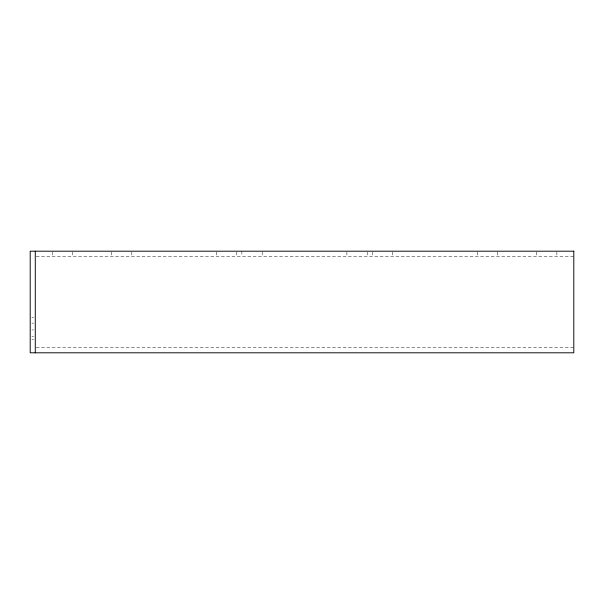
<?xml version="1.0" encoding="UTF-8"?>
<svg xmlns="http://www.w3.org/2000/svg" width="604" height="604" viewBox="0 0 604 604"><rect width="100%" height="100%" fill="white"/><g stroke="black" fill="none" stroke-linecap="round" stroke-linejoin="round"><path stroke-width="0.45" stroke-dasharray="3.02 2.27" d="M36.225 256.277L573.8 256.277M31.891 317.243L33.59 317.243M31.891 323.17L33.59 323.17M31.891 329.943L33.59 329.943M31.891 336.715L33.59 336.715M31.891 339.259L33.59 339.259M36.225 347.723L573.8 347.723M556.865 252.042L556.865 256.277M536.541 252.042L536.541 256.277M497.598 252.042L497.598 256.277M477.273 252.042L477.273 256.277M392.6 252.042L392.6 256.277M372.275 252.042L372.275 256.277M367.202 252.042L367.202 256.277M346.877 252.042L346.877 256.277M262.204 252.042L262.204 256.277M241.879 251.196L241.879 256.277M236.798 252.042L236.798 256.277M216.481 252.042L216.481 256.277M131.808 252.042L131.808 256.277M111.483 252.042L111.483 256.277M72.533 252.042L72.533 256.277M52.216 252.042L52.216 256.277"/><path stroke-width="0.91" d="M35.281 251.196L35.281 352.804M573.8 251.196L30.2 251.196L30.2 352.804L573.8 352.804L573.8 251.196"/></g></svg>
